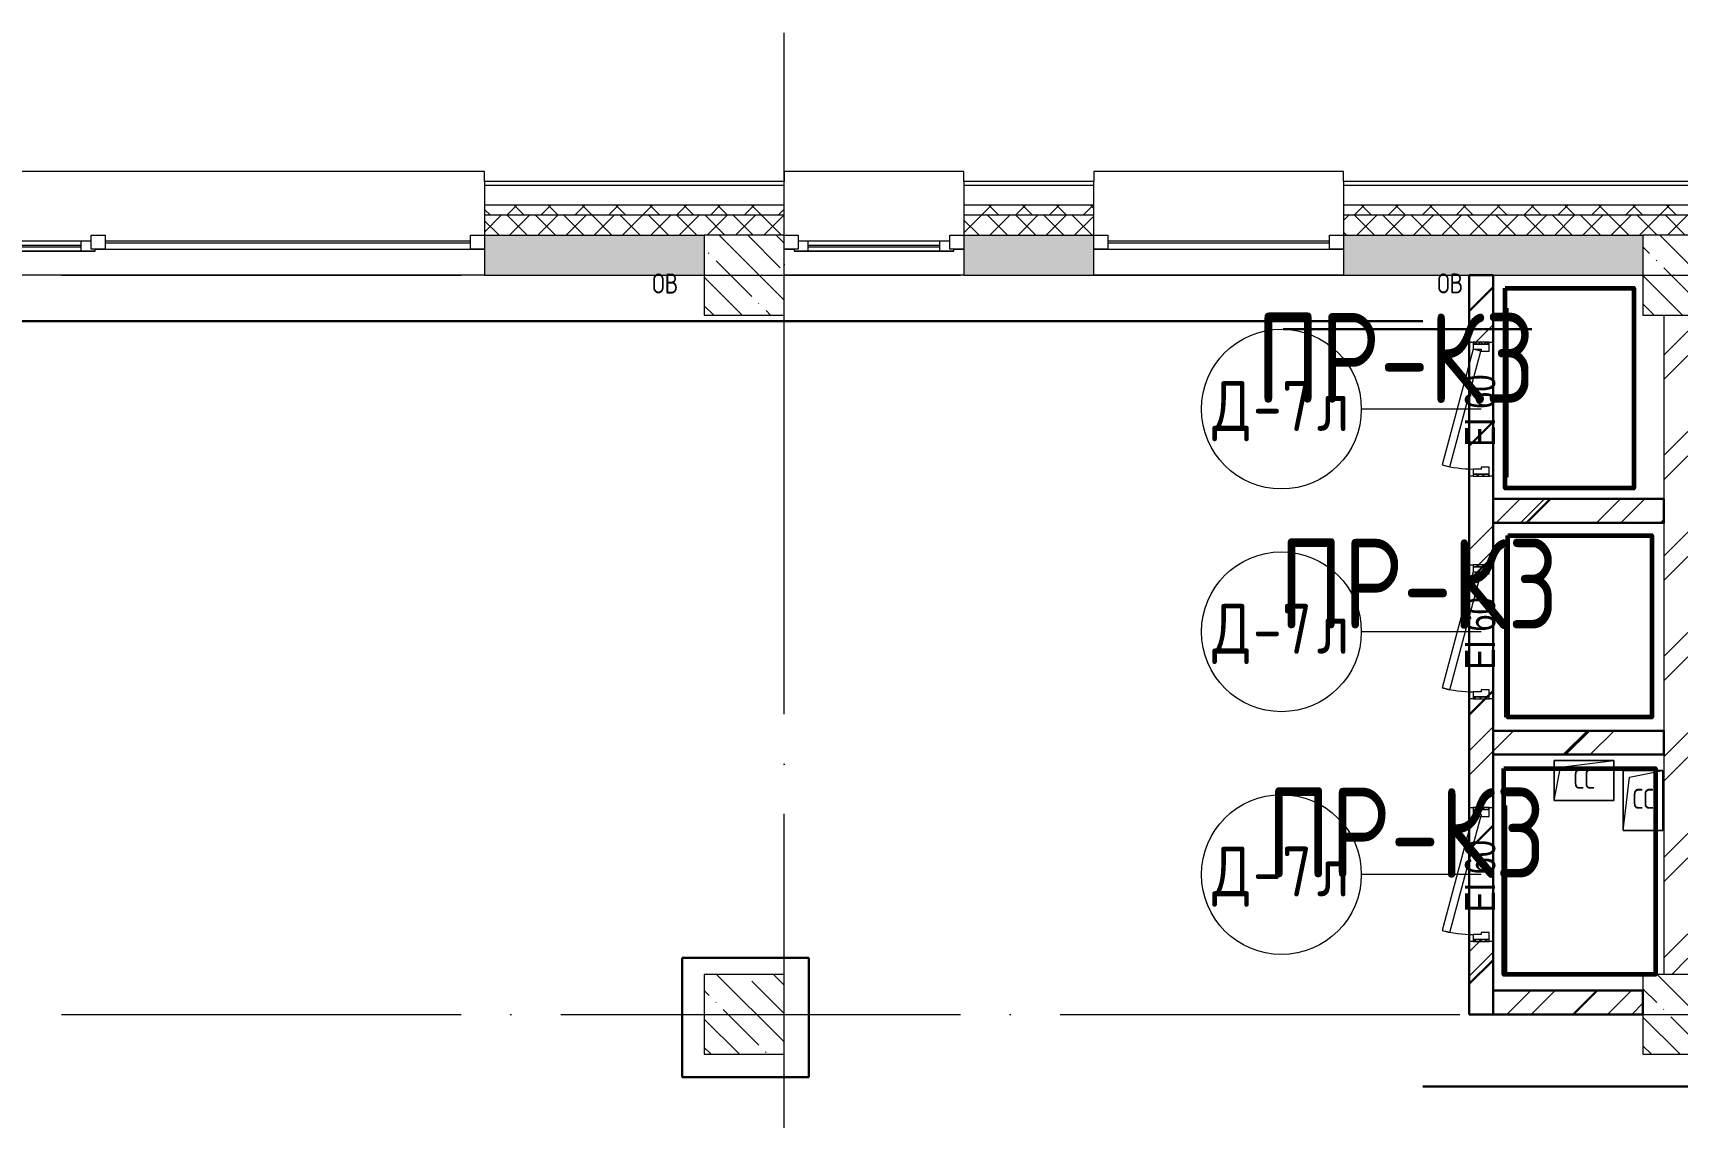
# Model space of a CAD drawing. Header units: millimetres. Extents: x -592259 to 288321, y -552984 to 293768.
# Drawn here: x 43100 to 51333, y -205081 to -199653 of the extents above; entities that cross this region are included whole.
import ezdxf

# ---------------------------------------------------------------- set-up
doc = ezdxf.new("R2010")
doc.units = ezdxf.units.MM
doc.linetypes.add('ADSK_Линия сетки', pattern=[2500, 2000, -250, 0, -250])
for name, color, linetype, lineweight in [('0.2) Кирп 3.1 вып', 30, 'Continuous', 30), ('0.2) Кирпич 3 вып', 30, 'Continuous', 30), ('2)Фархверки', 40, 'Continuous', 30), ('3.3) Перемычки 3 выполн', 5, 'Continuous', 30), ('4) Штукатурка', 6, 'Continuous', 30), ('4.1) Штук. 3 вып', 6, 'Continuous', 60), ('4.1.1) Штук.  швы3 вып.', 6, 'Continuous', 60), ('4.5) Штук Гипсовая по ЖБ', 6, 'Continuous', 30), ('4.6) Швы', 6, 'Continuous', 30), ('A-DETL-____-OTLN', 250, 'Continuous', 5), ('A-DETL-GENF-OTLN', 250, 'Continuous', 5), ('A-DOOR-____-IDEN', 250, 'Continuous', 9), ('A-DOOR-____-MCUT', 250, 'Continuous', 5), ('A-DOOR-____-OTLN', 250, 'Continuous', 5), ('A-DOOR-FRAM-MCUT', 250, 'Continuous', 5), ('A-DOOR-FRAM-OTLN', 250, 'Continuous', 5), ('A-FLOR-____-OTLN', 250, 'Continuous', 9), ('A-GLAZ-____-MCUT', 250, 'Continuous', 9), ('A-GLAZ-____-OTLN', 250, 'Continuous', 5), ('A-WALL-____-MCUT', 250, 'Continuous', 13), ('A-WALL-____-PATT', 250, 'Continuous', 13), ('A-WALL-FNSH-MCUT', 250, 'Continuous', 13), ('I-WALL-____-OTLN', 250, 'Continuous', 9), ('S-COLS-____-MCUT', 250, 'Continuous', 25), ('S-COLS-____-OTLN', 250, 'Continuous', 9), ('S-GRID-____-OTLN', 250, 'Continuous', 9)]:
    doc.layers.add(name, color=color, linetype=linetype, lineweight=lineweight)
doc.styles.add('Arial Narrow', font='ARIALN.TTF', dxfattribs={"width": 0.9, "height": 150})
doc.styles.add('GOST Common_1', font='', dxfattribs={"width": 0.9, "height": 250})
doc.styles.add('ISOCPEUR', font='isocpeur.ttf', dxfattribs={"width": 0.8, "height": 100})
doc.styles.add('ISOCPEUR_I_1', font='ГОСТ тип А.ttf', dxfattribs={"height": 2500})
doc.styles.get('GOST Common_1').set_extended_font_data('GOST Common')
pattern_1 = [(45, (-3188.22, -259241.4), (-251.4472, 251.4472), []), (45, (-3188.22, -258860.4), (-251.4472, 251.4472), [])]

# ---------------------------------------------------------------- blocks, each defined once
blk = doc.blocks.new('Дверь_СКБ_1Ст_Внутренняя1 - Н_Д-7л_670x1875h_Технический шкаф ЭОМ и СС-42409413-АР1_Маркировочный план 3 этажа')
at = {"layer": 'A-DOOR-____-OTLN'}
h = blk.add_hatch(dxfattribs=at)
h.set_pattern_fill('FP_5', color=256, style=0, pattern_type=2)
h.set_pattern_definition([(135, (1951.41, 124.685), (-14.14214, -14.14214), []), (225, (1951.41, 124.685), (14.14214, -14.14214), [])])
h.paths.add_polyline_path([(337.5, 0), (337.5, -40), (347.5, -40), (347.5, 40), (337.5, 40), (337.5, 1.4)])
at = {"layer": 'A-DOOR-FRAM-OTLN'}
h = blk.add_hatch(dxfattribs=at)
h.set_pattern_fill('FP_6', color=256, style=0, pattern_type=2)
h.set_pattern_definition([(45, (-171.384, 124.685), (-14.1421, 14.1421), []), (135, (-171.384, 124.685), (-14.1421, -14.1421), [])])
h.paths.add_polyline_path([(-322.5, 0), (-322.5, -40), (-312.5, -40), (-312.5, 40), (-322.5, 40), (-322.5, 1.4)])
at = {"layer": 'A-DOOR-____-MCUT'}
for p, q in [((-267.1, 195.3), (-277.4, 156.7)), ((312.5, 40), (-267.1, 195.3)), ((-277.4, 156.7), (302.1, 1.4)), ((302.1, 1.4), (312.5, 40))]:
    blk.add_line(p, q, dxfattribs=at)
at = {"layer": 'A-DOOR-____-OTLN'}
blk.add_arc((312.5, 40), 600, 165, 180, dxfattribs=at)
at = {"layer": 'A-DOOR-FRAM-MCUT'}
for p, q in [((-312.5, 40), (-322.5, 40)), ((-322.5, 40), (-322.5, -40)), ((-287.5, 40), (-312.5, 40)), ((-312.5, 40), (-312.5, -40)), ((-312.5, -40), (-312.5, 40)), ((-287.5, 0), (-287.5, 40)), ((-277.5, 0), (-287.5, 0)), ((-277.5, -40), (-277.5, 0)), ((312.5, 0), (302.5, 0)), ((302.5, 0), (302.5, -40)), ((312.5, 40), (312.5, 0)), ((337.5, 40), (312.5, 40)), ((337.5, -40), (337.5, 40)), ((347.5, 40), (337.5, 40)), ((337.5, 40), (337.5, -40)), ((347.5, -40), (347.5, 40)), ((-322.5, -40), (-312.5, -40)), ((-312.5, -40), (-277.5, -40)), ((302.5, -40), (337.5, -40)), ((337.5, -40), (347.5, -40))]:
    blk.add_line(p, q, dxfattribs=at)
blk = doc.blocks.new('Окно_СКБ_2Ст1 - Окно_СКБ_2Ст_2800_ОК11Л-29018712-АР1_Маркировочный план 3 этажа')
at = {"layer": 'A-GLAZ-____-MCUT'}
for p, q in [((-1400, -195), (-1400, -125)), ((-1400, -125), (-1330, -125)), ((-1330, -125), (-1330, -195)), ((-570, -155), (-1330, -155)), ((-1330, -155), (-1330, -195)), ((-1280, -205), (-1280, -155)), ((-620, -205), (-620, -155)), ((-570, -195), (-570, -125)), ((-570, -125), (-500, -125)), ((-570, -195), (-570, -155)), ((-500, -125), (-500, -195)), ((1330, -195), (1330, -125)), ((1330, -125), (1400, -125)), ((1400, -125), (1400, -195)), ((-1330, -195), (-1400, -195)), ((-1330, -195), (-1350, -195)), ((-1350, -195), (-1350, -205)), ((-1350, -205), (-550, -205)), ((-550, -205), (-1350, -205)), ((-500, -195), (-570, -195)), ((-550, -195), (-570, -195)), ((-550, -205), (-550, -195)), ((1400, -195), (1330, -195))]:
    blk.add_line(p, q, dxfattribs=at)
at = {"layer": 'A-GLAZ-____-MCUT', "lineweight": 5}
for p, q in [((1330, -155), (-500, -155)), ((-1280, -175), (-620, -175)), ((-620, -185), (-1280, -185)), ((1330, -165), (-500, -165))]:
    blk.add_line(p, q, dxfattribs=at)
at = {"layer": 'A-GLAZ-____-OTLN'}
for p, q in [((-1400, -195), (-1350, -195)), ((-550, -195), (1400, -195))]:
    blk.add_line(p, q, dxfattribs=at)
blk = doc.blocks.new('WNW_Отлив1 - Отлив_металлический 2-28596384-АР1_Маркировочный план 3 этажа')
at = {"layer": 'A-GLAZ-____-OTLN'}
for p, q in [((1400, 320), (-1400, 320)), ((-1400, 320), (-1400, 270)), ((1400, 270), (1400, 320))]:
    blk.add_line(p, q, dxfattribs=at)
blk = doc.blocks.new('BSC_Колонна _Прямоугольная - 400x400-V65-АР1_Маркировочный план 3 этажа')
at = {"layer": 'S-COLS-____-OTLN', "lineweight": 5}
h = blk.add_hatch(dxfattribs=at)
h.set_pattern_fill('FP_39', color=256, style=0, pattern_type=2)
h.set_pattern_definition([(135, (-49849.98, -54675), (-142.5619, -142.5619), []), (135, (-49707.42, -54675), (-142.5619, -142.5619), [252.016, -50.403, 3.353, -47.05])])
h.paths.add_polyline_path([(200, -200), (200, 200), (-200, 200), (-200, -200), (-139.6, -200)])
at = {"layer": 'S-COLS-____-MCUT', "lineweight": 5}
for p, q in [((200, 200), (-200, 200)), ((-200, 200), (-200, -200)), ((200, -200), (200, 200)), ((-200, -200), (200, -200))]:
    blk.add_line(p, q, dxfattribs=at)
blk = doc.blocks.new('BSC_Колонна _Прямоугольная - 400x400-V66-АР1_Маркировочный план 3 этажа')
at = {"layer": 'S-COLS-____-OTLN', "lineweight": 5}
h = blk.add_hatch(dxfattribs=at)
h.set_pattern_fill('FP_40', color=256, style=0, pattern_type=2)
h.set_pattern_definition([(135, (-54549.98, -54675), (-142.5619, -142.5619), []), (135, (-54407.42, -54675), (-142.5619, -142.5619), [252.016, -50.403, 3.353, -47.05])])
h.paths.add_polyline_path([(200, -200), (200, 200), (-200, 200), (-199.9, -200), (195.1, -200)])
at = {"layer": 'S-COLS-____-MCUT', "lineweight": 5}
for p, q in [((200, 200), (-200, 200)), ((-200, 200), (-200, -200)), ((200, 120), (200, 200)), ((200, 10), (200, 120)), ((200, 0), (200, 7)), ((200, -200), (200, 0)), ((-200, -200), (200, -200))]:
    blk.add_line(p, q, dxfattribs=at)
blk = doc.blocks.new('BSC_Колонна _Прямоугольная - 400x400-V71-АР1_Маркировочный план 3 этажа')
at = {"layer": 'S-COLS-____-OTLN', "lineweight": 5}
h = blk.add_hatch(dxfattribs=at)
h.set_pattern_fill('FP_45', color=256, style=0, pattern_type=2)
h.set_pattern_definition([(135, (-49849.98, -58375), (-142.5619, -142.5619), []), (135, (-49707.42, -58375), (-142.5619, -142.5619), [252.016, -50.403, 3.353, -47.05])])
h.paths.add_polyline_path([(-200, -200), (200, -200), (200, 200), (-200, 200), (-200, -158.7)])
at = {"layer": 'S-COLS-____-MCUT', "lineweight": 5}
for p, q in [((200, 200), (-200, 200)), ((-200, 200), (-200, -200)), ((200, -200), (200, 200)), ((-200, -200), (200, -200))]:
    blk.add_line(p, q, dxfattribs=at)
blk = doc.blocks.new('BSC_Колонна _Прямоугольная - 400x400-V72-АР1_Маркировочный план 3 этажа')
at = {"layer": 'S-COLS-____-OTLN', "lineweight": 5}
h = blk.add_hatch(dxfattribs=at)
h.set_pattern_fill('FP_46', color=256, style=0, pattern_type=2)
h.set_pattern_definition([(135, (-54549.98, -58375), (-142.5619, -142.5619), []), (135, (-54407.42, -58375), (-142.5619, -142.5619), [252.016, -50.403, 3.353, -47.05])])
h.paths.add_polyline_path([(25, -200), (200, -200), (200, 200), (-200, 200), (-200, -200), (-95, -200)])
at = {"layer": 'S-COLS-____-MCUT', "lineweight": 5}
for p, q in [((200, 200), (-200, 200)), ((-200, 200), (-200, -200)), ((200, -200), (200, 200)), ((-200, -200), (200, -200))]:
    blk.add_line(p, q, dxfattribs=at)
blk = doc.blocks.new('Окно_СКБ_1Ст1 - 120_Окно_СКБ_1Ст_900_ОК3л-29018700-АР1_Маркировочный план 3 этажа')
at = {"layer": 'A-GLAZ-____-MCUT'}
for p, q in [((-450, -195), (-450, -125)), ((-450, -125), (-380, -125)), ((-380, -125), (-380, -195)), ((380, -155), (-380, -155)), ((-380, -155), (-380, -195)), ((-330, -205), (-330, -155)), ((330, -205), (330, -155)), ((380, -195), (380, -125)), ((380, -125), (450, -125)), ((380, -195), (380, -155)), ((450, -125), (450, -195)), ((-380, -195), (-450, -195)), ((-380, -195), (-400, -195)), ((-400, -195), (-400, -205)), ((-400, -205), (400, -205)), ((400, -205), (-400, -205)), ((450, -195), (380, -195)), ((400, -195), (380, -195)), ((400, -205), (400, -195))]:
    blk.add_line(p, q, dxfattribs=at)
at = {"layer": 'A-GLAZ-____-MCUT', "lineweight": 5}
for p, q in [((-330, -175), (330, -175)), ((330, -185), (-330, -185))]:
    blk.add_line(p, q, dxfattribs=at)
at = {"layer": 'A-GLAZ-____-OTLN'}
for p, q in [((-450, -195), (-400, -195)), ((400, -195), (450, -195))]:
    blk.add_line(p, q, dxfattribs=at)
blk = doc.blocks.new('WNW_Отлив1 - Отлив_металлический 2-28596055-АР1_Маркировочный план 3 этажа')
at = {"layer": 'A-GLAZ-____-OTLN'}
for p, q in [((450, 320), (-450, 320)), ((-450, 320), (-450, 270)), ((450, 270), (450, 320))]:
    blk.add_line(p, q, dxfattribs=at)
blk = doc.blocks.new('Окно_СКБ_1Ст1 - 120_Окно_СКБ_1Ст_1250_ОК14Л-29018784-АР1_Маркировочный план 3 этажа')
at = {"layer": 'A-GLAZ-____-MCUT'}
for p, q in [((-625, -195), (-625, -125)), ((-625, -125), (-555, -125)), ((-555, -125), (-555, -195)), ((555, -195), (555, -125)), ((555, -125), (625, -125)), ((625, -125), (625, -195)), ((-555, -195), (-625, -195)), ((625, -195), (555, -195))]:
    blk.add_line(p, q, dxfattribs=at)
at = {"layer": 'A-GLAZ-____-MCUT', "lineweight": 5}
for p, q in [((555, -155), (-555, -155)), ((555, -165), (-555, -165))]:
    blk.add_line(p, q, dxfattribs=at)
at = {"layer": 'A-GLAZ-____-OTLN'}
blk.add_line((-625, -195), (625, -195), dxfattribs=at)
blk = doc.blocks.new('WNW_Отлив1 - Отлив_металлический 2-28598996-АР1_Маркировочный план 3 этажа')
at = {"layer": 'A-GLAZ-____-OTLN'}
for p, q in [((625, 320), (-625, 320)), ((-625, 320), (-625, 270)), ((625, 270), (625, 320))]:
    blk.add_line(p, q, dxfattribs=at)
blk = doc.blocks.new('_Wn_-As_OpeningMEP_floor__Rectangular - _Wn_-As_OpeningMEP_floor__Rectangular-39657315-АР1_Маркировочный план 3 этажа')
at = {"layer": 'A-DETL-GENF-OTLN', "lineweight": 5}
for p, q in [((-150, -50), (-117.9, 117.9)), ((-117.9, 117.9), (150, 150))]:
    blk.add_line(p, q, dxfattribs=at)
blk = doc.blocks.new('_Wn_-As_OpeningMEP_floor__Rectangular - _Wn_-As_OpeningMEP_floor__Rectangular-39657353-АР1_Маркировочный план 3 этажа')
at = {"layer": 'A-DETL-GENF-OTLN', "lineweight": 5}
for p, q in [((-100, -100), (-67.9, 167.9)), ((-67.9, 167.9), (100, 200))]:
    blk.add_line(p, q, dxfattribs=at)
blk = doc.blocks.new('ADSK_Марка_Дверь - Типоразмер_ADSK_Марка-30565456-АР1_Маркировочный план 3 этажа')
at = {"layer": 'A-DOOR-____-IDEN'}
blk.add_circle((0, 0), 4, dxfattribs=at)

msp = doc.modelspace()

# ---------------------------------------------------------------- hatches: boundary and pattern name
at = {"layer": '0.2) Кирпич 3 вып'}
h = msp.add_hatch(dxfattribs=at)
h.set_pattern_fill('ANSI31', color=256, scale=150)
h.set_pattern_definition([(45, (-3188.2, -259241.4), (-336.7596, 336.7596), [])])
h.paths.add_polyline_path([(50411.7763, -204446.3886), (51161.7544, -204446.3886), (51161.7544, -204566.3886), (50411.7763, -204566.3886)])
h.paths.add_polyline_path([(50411.7763, -203146.3886), (51266.7763, -203146.3886), (51266.7763, -203266.3886), (50411.7763, -203266.3886)])
h.paths.add_polyline_path([(50411.7763, -201986.3892), (51266.7763, -201986.3892), (51266.7763, -202106.3892), (50411.7763, -202106.3892)])
h.paths.add_polyline_path([(50291.7763, -204566.3886), (50411.7763, -204566.3886), (50411.7763, -200866.3886), (50291.7763, -200866.3886)])
at = {"layer": 'A-WALL-____-PATT', "lineweight": 15, "true_color": 0x000000}
h = msp.add_hatch(dxfattribs=at)
h.set_pattern_fill('FP_16', color=18, style=0, pattern_type=2)
h.set_pattern_definition([(135, (-3188.22, -259241.39), (-84.85281, -84.85281), []), (225, (-3188.22, -259241.39), (84.85281, -84.85281), [])])
h.paths.add_polyline_path([(59832.0058, -200566.3892), (66071.7763, -200566.3892), (66071.7763, -200516.3892), (59832.0058, -200516.3892)])
h.paths.add_polyline_path([(58281.5715, -200566.3892), (58632.0058, -200566.3892), (58632.0058, -200516.3892), (57981.7763, -200516.3892), (57981.7763, -200566.3892), (58109.3968, -200566.3892)])
h.paths.add_polyline_path([(56379.2388, -200566.3892), (57081.7763, -200566.3892), (57081.7763, -200516.3892), (49662.0053, -200516.3892), (49662.0053, -200566.3892), (54072.3616, -200566.3892)])
h.paths.add_polyline_path([(47762.0053, -200566.3892), (48412.0053, -200566.3892), (48412.0053, -200516.3892), (47762.0053, -200516.3892)])
h.paths.add_polyline_path([(46461.7544, -200566.3892), (46862.0053, -200566.3892), (46862.0053, -200516.3892), (45362.0053, -200516.3892), (45362.0053, -200566.3892), (46361.3368, -200566.3892)])
h.paths.add_polyline_path([(42537.9752, -200566.3892), (42562.0053, -200566.3892), (42562.0053, -200516.3892), (41012.0053, -200516.3892), (41012.0053, -200566.3892), (42161.7544, -200566.3892)])
h.paths.add_polyline_path([(37361.5805, -200566.3892), (38212.0053, -200566.3892), (38212.0053, -200516.3892), (36662.0053, -200516.3892), (36662.0053, -200566.3892)])
h.paths.add_polyline_path([(33310.4662, -200566.3892), (33861.7763, -200566.3892), (33861.7763, -200516.3892), (32312.0053, -200516.3892), (32312.0053, -200566.3892), (33161.7544, -200566.3892)])
h.paths.add_polyline_path([(34761.7763, -200566.3892), (35412.0053, -200566.3892), (35412.0053, -200516.3892), (34761.7763, -200516.3892)])
h.paths.add_polyline_path([(28696.7116, -200566.3892), (29512.0053, -200566.3892), (29512.0053, -200516.3892), (27961.7763, -200516.3892), (27961.7763, -200566.3892), (28636.7763, -200566.3892)])
h.paths.add_polyline_path([(23686.7763, -200566.3892), (25161.7763, -200566.3892), (25161.7763, -200516.3892), (20706.7763, -200516.3892), (20706.7763, -200566.3892), (21936.7763, -200566.3892)])
h.paths.add_polyline_path([(19456.7763, -200566.3892), (19456.7763, -200516.3892), (18716.7544, -200516.3892), (18716.7544, -200566.3892), (18892.4832, -200566.3892)])
h.paths.add_polyline_path([(11395.1321, -200566.3892), (17816.7544, -200566.3892), (17816.7544, -200516.3892), (9561.7544, -200516.3892), (9561.7544, -200566.3892), (10818.4128, -200566.3892)])
h.paths.add_polyline_path([(6661.7983, -200566.3892), (6761.7544, -200566.3892), (6761.7544, -200516.3892), (5561.7544, -200516.3892), (5561.7544, -200566.3892), (6541.7983, -200566.3892)])
h.paths.add_polyline_path([(2486.8039, -200566.3892), (4361.7544, -200566.3892), (4361.7544, -200516.3892), (-3538.2456, -200516.3892), (-3538.2456, -200566.3892), (2461.8039, -200566.3892)])
h = msp.add_hatch(dxfattribs=at)
h.set_pattern_fill('FP_17', color=18, style=0, pattern_type=2)
h.set_pattern_definition([(45, (-3188.22, -259241.39), (-70.71068, 70.71068), []), (135, (-3188.22, -259241.39), (-70.71068, -70.71068), [])])
h.paths.add_polyline_path([(17162.3253, -200666.3892), (17816.7544, -200666.3283), (17816.7544, -200566.3892), (9561.7544, -200566.3892), (9561.7544, -200666.3892), (14855.448, -200666.3892)])
h.paths.add_polyline_path([(63299.8706, -200666.3892), (66001.7763, -200666.3283), (66001.7763, -200599.7225), (66071.7763, -200566.3892), (59832.0058, -200566.3892), (59832.0058, -200666.3892), (60561.7544, -200666.3892)])
h.paths.add_polyline_path([(58632.0058, -200666.3892), (58632.0058, -200566.3892), (57981.7763, -200566.3892), (57981.7763, -200666.3892), (58109.3968, -200666.3892)])
h.paths.add_polyline_path([(50291.7763, -200666.3892), (57081.7763, -200666.3283), (57081.7763, -200566.3892), (49662.0053, -200566.3892), (49662.0053, -200666.3892)])
h.paths.add_polyline_path([(46862.0053, -200666.3892), (46862.0053, -200566.3892), (45362.0053, -200566.3892), (45362.0053, -200666.3892), (46861.7544, -200666.388)])
h.paths.add_polyline_path([(48412.0053, -200666.3892), (48412.0053, -200566.3892), (47762.0053, -200566.3892), (47762.0053, -200666.3892)])
h.paths.add_polyline_path([(42562.0053, -200666.3892), (42562.0053, -200566.3892), (41012.0053, -200566.3892), (41012.0053, -200666.3892), (42561.7544, -200666.388)])
h.paths.add_polyline_path([(37561.5805, -200666.3892), (38212.0053, -200666.3283), (38212.0053, -200566.3892), (36662.0053, -200566.3892), (36662.0053, -200666.3892), (37475.0852, -200666.3892)])
h.paths.add_polyline_path([(33861.7763, -200666.3892), (33861.7763, -200566.3892), (32312.0053, -200566.3892), (32312.0053, -200666.3892), (33310.4662, -200666.3892)])
h.paths.add_polyline_path([(35412.0053, -200666.3892), (35412.0053, -200566.3892), (34761.7763, -200566.3892), (34761.7763, -200666.3892)])
h.paths.add_polyline_path([(29446.7763, -200666.3892), (29512.0053, -200666.3283), (29512.0053, -200566.3892), (27961.7763, -200566.3892), (27961.7763, -200666.3892), (28696.7116, -200666.3892)])
h.paths.add_polyline_path([(23886.7763, -200666.3892), (25161.7763, -200666.3283), (25161.7763, -200566.3892), (20706.7763, -200566.3892), (20706.7763, -200666.3892), (23886.7577, -200666.3886)])
h.paths.add_polyline_path([(18716.7544, -200666.3892), (19456.7763, -200666.3283), (19456.7763, -200566.3892), (18716.7544, -200566.3892), (18716.7544, -200666.3283)])
h.paths.add_polyline_path([(6761.7544, -200666.3892), (6761.7544, -200566.3892), (5561.7544, -200566.3892), (5561.7544, -200666.3892), (6661.7983, -200666.3892)])
h.paths.add_polyline_path([(2461.8039, -200666.3892), (4361.7544, -200666.3892), (4361.7544, -200566.3892), (-3488.2456, -200566.3892), (-3488.2456, -200666.3892), (-1292.6929, -200666.3892)])
h = msp.add_hatch(dxfattribs=at)
h.set_pattern_fill('FP_50', color=18, style=0, pattern_type=2)
h.set_pattern_definition([(50, (-3188.22, -259241.4), (364.3679, -31.8783), [38.1, -419.1]), (355, (-3188.22, -259241.4), (-70.4859, 382.1133), [30.48, -335.28]), (100.451, (-3157.86, -259244.05), (293.885, 350.2334), [32.38, -356.18]), (46.184, (-3188.22, -259139.8), (542.1585, -84.0858), [57.15, -628.65]), (96.636, (-3143.04, -259146.8), (474.805, 494.8554), [48.57, -534.27]), (351.184, (-3188.2, -259139.8), (474.8102, 494.85), [45.72, -502.92]), (21, (-3137.42, -259165.2), (303.2285, -204.5305), [38.1, -419.1]), (326, (-3137.42, -259165.2), (123.6039, 368.376), [30.48, -335.28]), (71.451, (-3112.15, -259182.23), (426.8341, 163.8427), [32.38, -356.18]), (37.5, (-3188.22, -259241.39), (6.17665, 169.11015), [16.764, -314.452, 16.764, -323.596, -336.55]), (37.5, (-3188.22, -259241.39), (6.17665, 169.11015), [-671.576, 16.764, -319.786]), (7.5, (-3188.22, -259241.39), (133.63888, 200.3615), [16.764, -177.292, 16.764, -306.832, -128.27]), (7.5, (-3188.22, -259241.39), (133.63888, 200.3615), [-517.652, 16.764, -111.506]), (327.5, (-3301.51, -259241.39), (271.18182, -11.45836), [16.764, -110.236, 16.764, -379.476, -525.78]), (327.5, (-3301.51, -259241.39), (271.18182, -11.45836), [-523.24, 16.764, -509.016]), (317.5, (-3352.3, -259241.4), (296.2585, 50.85285), [16.764, -148.336, 16.764, -246.38, -373.38]), (317.5, (-3352.3, -259241.4), (296.2585, 50.85285), [-428.244, 16.764, -356.616])])
h.paths.add_polyline_path([(65861.7763, -200866.3892), (65861.7763, -200666.3892), (60561.7544, -200666.3892), (60561.7544, -200866.3892), (65157.4421, -200866.3892)])
h.paths.add_polyline_path([(60161.7544, -200866.3892), (60161.7544, -200666.3892), (59832.0058, -200666.3892), (59832.0058, -200866.3892), (60111.4448, -200866.3892)])
h.paths.add_polyline_path([(58093.0301, -200866.3892), (58632.0058, -200866.1591), (58632.0058, -200666.3892), (57981.7763, -200666.3892), (57981.7763, -200866.3892), (58081.5715, -200866.3892)])
h.paths.add_polyline_path([(56061.7763, -200866.3892), (57081.7763, -200866.2332), (57081.7763, -200666.3892), (56061.7544, -200666.3892), (56061.7544, -200866.3892)])
h.paths.add_polyline_path([(50110.1492, -200866.3892), (51161.7544, -200866.3892), (51161.7544, -200666.3892), (49662.0053, -200666.3892), (49662.0053, -200866.3892)])
h.paths.add_polyline_path([(47762.0053, -200866.3892), (48412.0053, -200866.3892), (48412.0053, -200666.3892), (47762.0053, -200666.3892), (47762.0053, -200855.3256)])
h.paths.add_polyline_path([(46461.7544, -200866.3892), (46461.7544, -200666.3892), (45362.0053, -200666.3892), (45362.0053, -200866.3892), (46405.1004, -200866.3892)])
h.paths.add_polyline_path([(46861.7763, -200866.3892), (46862.0053, -200866.3892), (46861.7544, -200866.3892)])
h.paths.add_polyline_path([(41861.5805, -200866.3892), (42161.7544, -200865.873), (42161.7544, -200666.3892), (41012.0053, -200666.3892), (41012.0053, -200866.3892), (41841.7763, -200866.3892)])
h.paths.add_polyline_path([(52660.8217, -200866.3892), (55661.7544, -200866.3012), (55661.7544, -200666.3892), (51561.7544, -200666.3892), (51561.7544, -200866.3892), (51981.8542, -200866.3892)])
h.paths.add_polyline_path([(37532.7145, -200866.3892), (37661.7544, -200866.3892), (37661.7544, -200666.3892), (36662.0053, -200666.3892), (36662.0053, -200866.3892), (37362.64, -200866.3892)])
h.paths.add_polyline_path([(35412.0053, -200866.3892), (35412.0053, -200666.3892), (34761.7763, -200666.3892), (34761.7763, -200866.3892)])
h.paths.add_polyline_path([(33861.7763, -200866.3892), (33861.7763, -200666.3892), (33161.7544, -200666.3892), (33161.7763, -200866.3892), (33310.4662, -200866.3892)])
h.paths.add_polyline_path([(38212.0053, -200866.3892), (38212.0053, -200666.3892), (38061.7544, -200666.3892), (38061.7544, -200866.3892)])
h.paths.add_polyline_path([(32761.7544, -200866.3892), (32761.7544, -200666.3892), (32312.0053, -200666.3892), (32312.0053, -200866.3892)])
h.paths.add_polyline_path([(28696.7116, -200866.3892), (29512.0053, -200866.3892), (29512.0053, -200666.3892), (28536.7763, -200666.3892), (28536.7763, -200866.3892), (28620.5378, -200866.3892)])
h = msp.add_hatch(dxfattribs=at)
h.set_pattern_fill('FP_2', color=18, style=0, pattern_type=2)
h.set_pattern_definition(pattern_1)
h.paths.add_polyline_path([(50390.8875, -204446.3886), (50411.8153, -204446.3886), (50411.8153, -204201.3892), (50291.8153, -204201.3892), (50291.8153, -204446.3886), (50366.2121, -204446.3886)])
h.paths.add_polyline_path([(50411.8153, -203531.3892), (50411.8153, -202986.3892), (50291.8153, -202986.3892), (50291.8153, -203531.3892), (50391.8153, -203531.3892)])
h.paths.add_polyline_path([(50350.4523, -202316.3892), (50411.8153, -202316.3892), (50411.8153, -201871.3892), (50291.8153, -201871.3892), (50291.8153, -202316.3892), (50311.8153, -202316.3892)])
h.paths.add_polyline_path([(50291.8153, -201201.3892), (50411.8153, -201201.3892), (50411.8153, -200866.3892), (50291.8153, -200866.7534), (50291.8153, -201155.1737)])
h = msp.add_hatch(dxfattribs=at)
h.set_pattern_fill('FP_2', color=18, style=0, pattern_type=2)
h.set_pattern_definition(pattern_1)
h.paths.add_polyline_path([(51386.7763, -204366.3886), (51386.7763, -201066.388), (51266.7763, -201066.388), (51266.7763, -204366.3886)])
h = msp.add_hatch(dxfattribs=at)
h.set_pattern_fill('FP_2', color=18, style=0, pattern_type=2)
h.set_pattern_definition(pattern_1)
h.paths.add_polyline_path([(51266.7763, -202106.3892), (51266.7763, -201986.3892), (50411.8153, -201986.3892), (50411.8153, -202106.3892), (50716.8153, -202106.3892)])
h = msp.add_hatch(dxfattribs=at)
h.set_pattern_fill('FP_2', color=18, style=0, pattern_type=2)
h.set_pattern_definition(pattern_1)
h.paths.add_polyline_path([(51266.7763, -203266.3886), (51266.7763, -203146.3886), (50411.8153, -203146.3886), (50411.8153, -203266.3886), (51262.2343, -203266.3886)])
h = msp.add_hatch(dxfattribs=at)
h.set_pattern_fill('FP_2', color=18, style=0, pattern_type=2)
h.set_pattern_definition(pattern_1)
h.paths.add_polyline_path([(51161.7544, -204566.3886), (51161.7544, -204446.3886), (50291.8153, -204446.3886), (50291.8153, -204566.3863), (50612.0457, -204566.3886)])

# ---------------------------------------------------------------- linework, layer by layer
at = {"layer": '0.2) Кирп 3.1 вып'}
for points in [[(50291.7763, -204566.3886), (50411.7763, -204566.3886), (50411.7763, -200866.3886), (50291.7763, -200866.3886)], [(50411.7763, -201986.3892), (51266.7763, -201986.3892), (51266.7763, -202106.3892), (50411.7763, -202106.3892)], [(50411.7763, -203146.3886), (51266.7763, -203146.3886), (51266.7763, -203266.3886), (50411.7763, -203266.3886)], [(50411.7763, -204446.3886), (51161.7544, -204446.3886), (51161.7544, -204566.3886), (50411.7763, -204566.3886)]]:
    msp.add_lwpolyline(points, close=True, dxfattribs=at)
at = {"layer": '4) Штукатурка'}
for p, q in [((46986.0868, -204283.3628), (46350.8492, -204283.3628)), ((46350.8492, -204283.3628), (46350.8492, -204880.4236)), ((46986.0868, -204880.4236), (46986.0868, -204283.3628)), ((46350.8492, -204880.4236), (46986.0868, -204880.4236)), ((65776.1425, -204927.5226), (50060.3055, -204927.5226))]:
    msp.add_line(p, q, dxfattribs=at)
at = {"layer": '4.1) Штук. 3 вып'}
for points in [[(50471.8613, -200931.7785), (51116.1317, -200931.7785), (51116.1317, -201932.6394), (50471.8613, -201932.6394)], [(50486.0032, -202169.3887), (51205.8896, -202169.3887), (51205.8896, -203079.1354), (50486.0032, -203079.1354)], [(50464.9554, -203335.4095), (51224.7006, -203335.4095), (51224.7006, -204366.3886), (50464.9554, -204366.3886)]]:
    msp.add_lwpolyline(points, close=True, dxfattribs=at)
at = {"layer": '4.1.1) Штук.  швы3 вып.'}
for points in [[(50478.1347, -201877.341), (50478.1347, -201032.0032)], [(50478.1347, -203079.1354), (50478.1347, -202233.7977)], [(50471.2288, -204366.3886), (50471.2288, -203521.0508)]]:
    msp.add_lwpolyline(points, dxfattribs=at)
at = {"layer": '4.5) Штук Гипсовая по ЖБ'}
msp.add_line((50060.3055, -201095.8858), (29649.1241, -201095.8858), dxfattribs=at)
at = {"layer": '4.6) Швы'}
for points in [[(44976.7865, -201095.8858), (46220.591, -201095.8858)], [(45901.6249, -201095.8858), (47145.4294, -201095.8858)], [(47615.2996, -201095.8858), (48859.104, -201095.8858)], [(49361.1176, -201136.4973), (50604.9221, -201136.4973)], [(50864.5482, -204927.5226), (52108.3526, -204927.5226)]]:
    msp.add_lwpolyline(points, dxfattribs=at)
at = {"layer": 'A-DETL-____-OTLN', "color": 18, "true_color": 0x000000}
for p, q in [((50716.8153, -203296.3892), (50716.8153, -203496.3892)), ((51016.8153, -203296.3892), (50716.8153, -203296.3892)), ((51016.8153, -203496.3892), (51016.8153, -203296.3892)), ((51262.2343, -203346.388), (51062.2343, -203346.388)), ((51062.2343, -203346.388), (51062.2343, -203646.3892)), ((51262.2343, -203646.3892), (51262.2343, -203346.388)), ((50716.8153, -203496.3892), (51016.8153, -203496.3892)), ((51062.2343, -203646.3892), (51262.2343, -203646.3892))]:
    msp.add_line(p, q, dxfattribs=at)
at = {"layer": 'A-DOOR-____-IDEN', "color": 18, "true_color": 0x000000}
for p, q in [((50351.8153, -201536.3892), (49751.8153, -201536.3892)), ((50351.8153, -202651.3892), (49751.8153, -202651.3892)), ((50351.8153, -203866.3892), (49751.8153, -203866.3892))]:
    msp.add_line(p, q, dxfattribs=at)
at = {"layer": 'A-FLOR-____-OTLN', "color": 18, "lineweight": 5, "true_color": 0x000000}
for p, q in [((50291.7763, -201311.1754), (50291.7763, -201201.3892)), ((50291.7763, -201871.3892), (50291.7763, -201465.7236)), ((50291.7763, -202426.1754), (50291.7763, -202316.3892)), ((50291.7763, -202986.3892), (50291.7763, -202580.7236)), ((50716.8153, -203496.3892), (50716.8153, -203296.3892)), ((50716.8153, -203296.3892), (51016.8153, -203296.3892)), ((51016.8153, -203296.3892), (51016.8153, -203496.3892)), ((51062.2343, -203646.388), (51062.2343, -203346.388)), ((51062.2343, -203346.388), (51262.2343, -203346.388)), ((51262.2343, -203346.388), (51262.2343, -203646.388)), ((51016.8153, -203496.3892), (50716.8153, -203496.3892)), ((50291.7763, -203641.1754), (50291.7763, -203531.3892)), ((51262.2343, -203646.388), (51062.2343, -203646.388)), ((50291.7763, -204201.3892), (50291.7763, -203795.7236))]:
    msp.add_line(p, q, dxfattribs=at)
at = {"layer": 'A-WALL-____-MCUT', "color": 18, "lineweight": 15, "true_color": 0x000000}
for p, q in [((46862.0053, -200416.3892), (45362.0053, -200416.3892)), ((48412.0053, -200416.3892), (47762.0053, -200416.3892)), ((57081.7763, -200416.3892), (49662.0053, -200416.3892)), ((45362.0053, -200516.3892), (45362.0053, -200666.3892)), ((46862.0053, -200516.3892), (45362.0053, -200516.3892)), ((46862.0053, -200666.3892), (46862.0053, -200516.3892)), ((47762.0053, -200516.3892), (47762.0053, -200666.3892)), ((48412.0053, -200516.3892), (47762.0053, -200516.3892)), ((48412.0053, -200666.3892), (48412.0053, -200516.3892)), ((49662.0053, -200516.3892), (49662.0053, -200666.3892)), ((57081.7763, -200516.3892), (49662.0053, -200516.3892)), ((46862.0053, -200566.3892), (45362.0053, -200566.3892)), ((48412.0053, -200566.3892), (47762.0053, -200566.3892)), ((57081.7763, -200566.3892), (49662.0053, -200566.3892)), ((45362.0053, -200666.3892), (46461.7544, -200666.3892)), ((45362.0053, -200666.3892), (45362.0053, -200866.3892)), ((46861.7544, -200666.3892), (46862.0053, -200666.3892)), ((46862.0053, -200866.3892), (46862.0053, -200666.3892)), ((47762.0053, -200666.3892), (48412.0053, -200666.3892)), ((47762.0053, -200666.3892), (47762.0053, -200866.3892)), ((48412.0053, -200866.3892), (48412.0053, -200666.3892)), ((49662.0053, -200666.3892), (51161.7544, -200666.3892)), ((49662.0053, -200666.3892), (49662.0053, -200866.3892)), ((45362.0053, -200866.3892), (46461.7544, -200866.3892)), ((46861.7544, -200866.3892), (46862.0053, -200866.3892)), ((47762.0053, -200866.3892), (48412.0053, -200866.3892)), ((49662.0053, -200866.3892), (51161.7544, -200866.3892)), ((50291.8153, -200866.3892), (50291.8153, -201201.3892)), ((50411.8153, -201201.3892), (50411.8153, -200866.3892)), ((51266.7763, -201066.388), (51266.7763, -201986.3892)), ((50291.8153, -201201.3892), (50311.8153, -201201.3892)), ((50391.8153, -201201.3892), (50411.8153, -201201.3892)), ((50311.8153, -201871.3892), (50291.8153, -201871.3892)), ((50291.8153, -201871.3892), (50291.8153, -202316.3892)), ((50411.8153, -201871.3892), (50391.8153, -201871.3892)), ((50411.8153, -201986.3892), (50411.8153, -201871.3892)), ((51266.7763, -201986.3892), (50411.8153, -201986.3892)), ((50411.8153, -202316.3892), (50411.8153, -202106.3892)), ((50411.8153, -202106.3892), (51266.7763, -202106.3892)), ((51266.7763, -202106.3892), (51266.7763, -203146.3886)), ((50291.8153, -202316.3892), (50311.8153, -202316.3892)), ((50391.8153, -202316.3892), (50411.8153, -202316.3892)), ((50311.8153, -202986.3892), (50291.8153, -202986.3892)), ((50291.8153, -202986.3892), (50291.8153, -203531.3892)), ((50411.8153, -202986.3892), (50391.8153, -202986.3892)), ((50411.8153, -203146.3886), (50411.8153, -202986.3892)), ((51266.7763, -203146.3886), (50411.8153, -203146.3886)), ((50411.8153, -203531.3892), (50411.8153, -203266.3886)), ((50411.8153, -203266.3886), (51266.7763, -203266.3886)), ((51266.7763, -203266.3886), (51266.7763, -204366.3886)), ((50291.8153, -203531.3892), (50311.8153, -203531.3892)), ((50391.8153, -203531.3892), (50411.8153, -203531.3892)), ((50311.8153, -204201.3892), (50291.8153, -204201.3892)), ((50291.8153, -204201.3892), (50291.8153, -204566.3886)), ((50411.8153, -204201.3892), (50391.8153, -204201.3892)), ((50411.8153, -204446.3886), (50411.8153, -204201.3892)), ((51161.7544, -204446.3886), (50411.8153, -204446.3886)), ((50291.8153, -204566.3886), (51161.7544, -204566.3886))]:
    msp.add_line(p, q, dxfattribs=at)
at = {"layer": 'A-WALL-FNSH-MCUT', "lineweight": 15}
for p, q in [((46862.0053, -200396.3892), (45362.0053, -200396.3892)), ((45362.0053, -200396.3892), (45362.0053, -200516.3892)), ((46862.0053, -200516.3892), (46862.0053, -200396.3892)), ((48412.0053, -200396.3892), (47762.0053, -200396.3892)), ((47762.0053, -200396.3892), (47762.0053, -200516.3892)), ((48412.0053, -200516.3892), (48412.0053, -200396.3892)), ((57081.7763, -200396.3892), (49662.0053, -200396.3892)), ((49662.0053, -200396.3892), (49662.0053, -200516.3892))]:
    msp.add_line(p, q, dxfattribs=at)
at = {"layer": 'I-WALL-____-OTLN', "color": 18, "lineweight": 15, "true_color": 0x000000}
for p, q in [((45362.0053, -200866.3892), (42562.0053, -200866.3892)), ((47762.0053, -200866.3892), (46862.0053, -200866.3892)), ((49662.0053, -200866.3892), (48412.0053, -200866.3892))]:
    msp.add_line(p, q, dxfattribs=at)
at = {"layer": 'S-GRID-____-OTLN', "color": 18, "linetype": 'ADSK_Линия сетки', "true_color": 0x000000}
for p, q in [((46861.7763, -220563.733), (46861.7763, -199653.1503)), ((-6757.7749, -200866.3886), (70471.963, -200866.3886)), ((-6757.7749, -204566.3886), (70471.963, -204566.3886))]:
    msp.add_line(p, q, dxfattribs=at)

# ---------------------------------------------------------------- block references
at = {"layer": 'A-DOOR-____-IDEN', "color": 18, "true_color": 0x000000, "xscale": 99.99999999999993, "yscale": 99.99999999999993, "zscale": 99.99999999999993}
for p in [(49351.8153, -201536.3892), (49351.8153, -202651.3892), (49351.8153, -203866.3892)]:
    msp.add_blockref('ADSK_Марка_Дверь - Типоразмер_ADSK_Марка-30565456-АР1_Маркировочный план 3 этажа', p, dxfattribs=at)
at = {"layer": 'A-DOOR-____-OTLN', "color": 18, "true_color": 0x000000, "rotation": 90}
for p in [(50351.8153, -201548.8892), (50351.8153, -202663.8892), (50351.8153, -203878.8892)]:
    msp.add_blockref('Дверь_СКБ_1Ст_Внутренняя1 - Н_Д-7л_670x1875h_Технический шкаф ЭОМ и СС-42409413-АР1_Маркировочный план 3 этажа', p, dxfattribs=at)
at = {"layer": 'A-GLAZ-____-OTLN', "color": 18, "true_color": 0x000000}
for name, p in [('WNW_Отлив1 - Отлив_металлический 2-28596384-АР1_Маркировочный план 3 этажа', (43962.0053, -200666.3892)), ('WNW_Отлив1 - Отлив_металлический 2-28596055-АР1_Маркировочный план 3 этажа', (47312.0053, -200666.3892)), ('WNW_Отлив1 - Отлив_металлический 2-28598996-АР1_Маркировочный план 3 этажа', (49037.0053, -200666.3892)), ('Окно_СКБ_2Ст1 - Окно_СКБ_2Ст_2800_ОК11Л-29018712-АР1_Маркировочный план 3 этажа', (43962.0053, -200541.3892)), ('Окно_СКБ_1Ст1 - 120_Окно_СКБ_1Ст_900_ОК3л-29018700-АР1_Маркировочный план 3 этажа', (47312.0053, -200541.3892)), ('Окно_СКБ_1Ст1 - 120_Окно_СКБ_1Ст_1250_ОК14Л-29018784-АР1_Маркировочный план 3 этажа', (49037.0053, -200541.3892)), ('_Wn_-As_OpeningMEP_floor__Rectangular - _Wn_-As_OpeningMEP_floor__Rectangular-39657315-АР1_Маркировочный план 3 этажа', (50866.8153, -203446.3892)), ('_Wn_-As_OpeningMEP_floor__Rectangular - _Wn_-As_OpeningMEP_floor__Rectangular-39657353-АР1_Маркировочный план 3 этажа', (51162.2343, -203546.388))]:
    msp.add_blockref(name, p, dxfattribs=at)
at = {"layer": 'S-COLS-____-OTLN', "color": 18, "lineweight": 5, "true_color": 0x000000}
for name, p in [('BSC_Колонна _Прямоугольная - 400x400-V71-АР1_Маркировочный план 3 этажа', (46661.7544, -200866.388)), ('BSC_Колонна _Прямоугольная - 400x400-V72-АР1_Маркировочный план 3 этажа', (51361.7544, -200866.388)), ('BSC_Колонна _Прямоугольная - 400x400-V65-АР1_Маркировочный план 3 этажа', (46661.7544, -204566.3886)), ('BSC_Колонна _Прямоугольная - 400x400-V66-АР1_Маркировочный план 3 этажа', (51361.7544, -204566.3886))]:
    msp.add_blockref(name, p, dxfattribs=at)

# ---------------------------------------------------------------- texts
at = {"layer": '2)Фархверки', "char_height": 100, "attachment_point": 1, "style": 'ISOCPEUR'}
for s, insert, width in [('ОВ', (46201.3578, -200857.7906), 160.3375), ('ОВ', (50131.5926, -200857.6121), 160.3375), ('СС', (50814.8363, -203337.4337), 141.097), ('СС', (51110.2554, -203437.4326), 141.097)]:
    msp.add_mtext(s, dxfattribs=dict(at, insert=insert, width=width))
at = {"layer": '3.3) Перемычки 3 выполн', "char_height": 450, "width": 333.502, "attachment_point": 1, "style": 'ISOCPEUR_I_1'}
for insert in [(49224.3969, -201055.7123), (49340.217, -202185.8306), (49277.1863, -203432.1801)]:
    msp.add_mtext('ПР-К3', dxfattribs=dict(at, insert=insert))
at = {"layer": 'A-DOOR-____-IDEN', "color": 18, "true_color": 0x000000, "char_height": 250, "attachment_point": 1, "style": 'GOST Common_1'}
for s, insert, width in [('\\fGOST Common|b0|i0|c204|p34|;\\W.9;Д', (49005.7579, -201395.9386), 245.316375), ('-7', (49208.1641, -201395.9386), 389.620125), ('\\fGOST Common|b0|i0|c204|p34|;\\W.9;л', (49529.6329, -201395.9386), 194.810062), ('\\fGOST Common|b0|i0|c204|p34|;\\W.9;Д', (49005.7579, -202510.9386), 245.316375), ('-7', (49208.1641, -202510.9386), 389.620125), ('\\fGOST Common|b0|i0|c204|p34|;\\W.9;л', (49529.6329, -202510.9386), 194.810062), ('\\fGOST Common|b0|i0|c204|p34|;\\W.9;Д', (49005.7579, -203725.9386), 245.316375), ('-7', (49208.1641, -203725.9386), 389.620125), ('\\fGOST Common|b0|i0|c204|p34|;\\W.9;л', (49529.6329, -203725.9386), 194.810062)]:
    msp.add_mtext(s, dxfattribs=dict(at, insert=insert, width=width))
at = {"layer": 'A-DOOR-____-IDEN', "color": 18, "true_color": 0x000000, "char_height": 150, "width": 447.341625, "attachment_point": 1, "rotation": 90, "style": 'Arial Narrow'}
for insert in [(50271.6668, -201724.4966), (50271.6668, -202839.4966), (50271.6668, -204054.4966)]:
    msp.add_mtext('EI 60', dxfattribs=dict(at, insert=insert))

doc.saveas('drawing.dxf')
